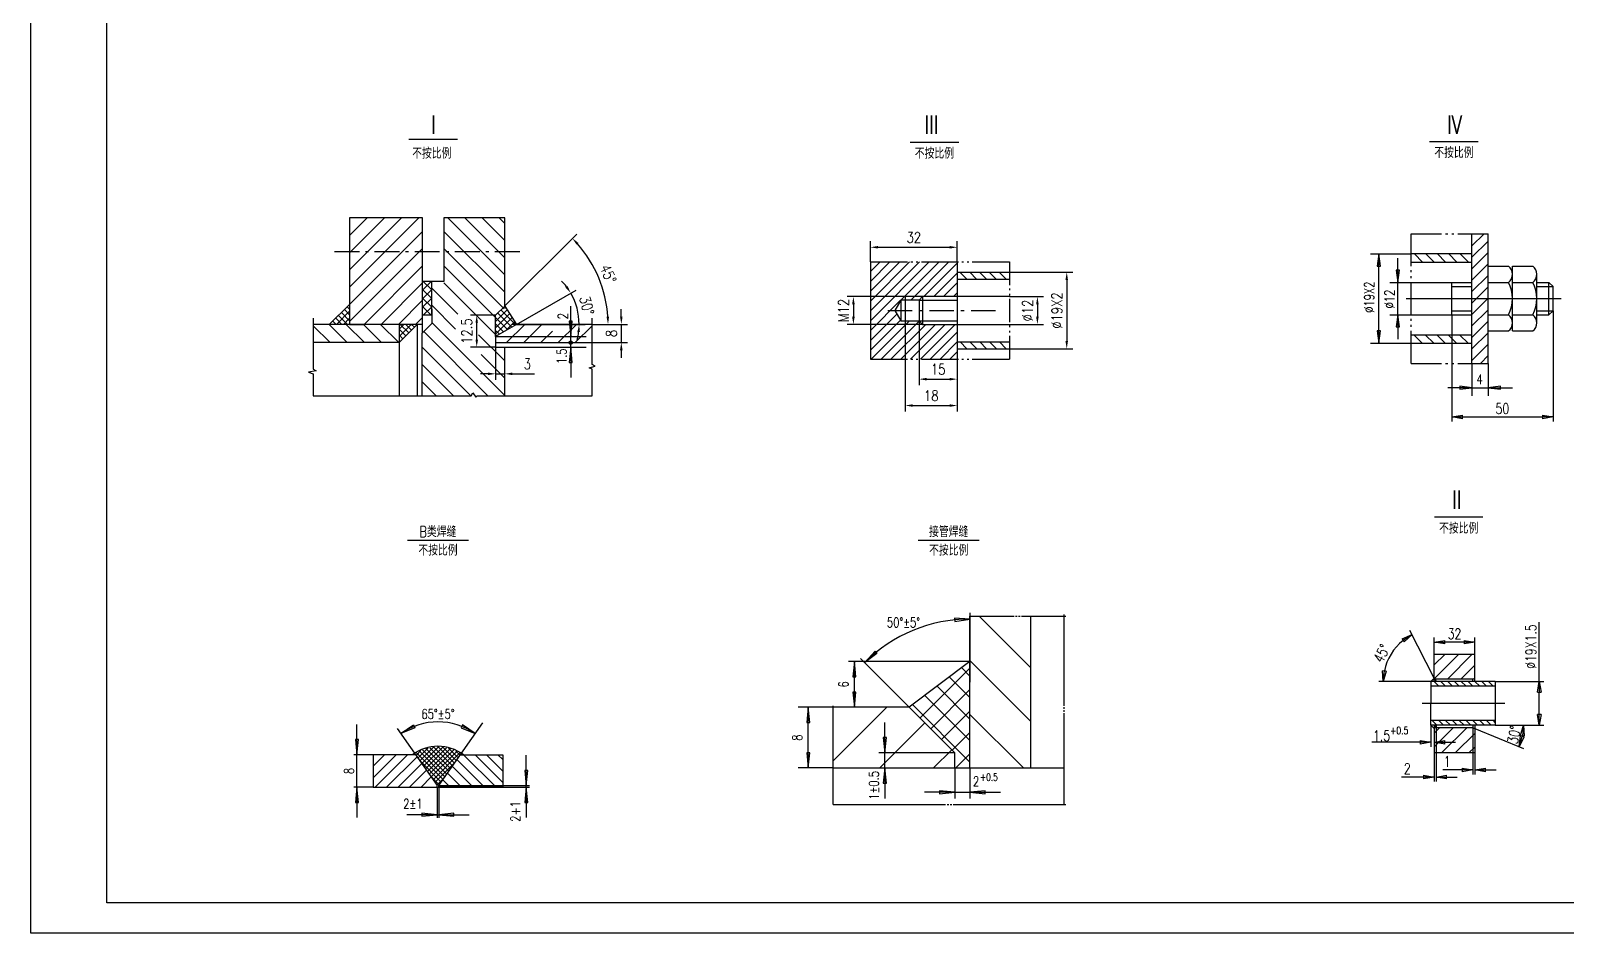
# Model space of a CAD drawing. Extents: x -7284 to 7863, y -3829 to 2899.
# Drawn here: x -7284 to -6779, y -3829 to -3532 of the extents above; entities that cross this region are included whole.
import ezdxf
from ezdxf.enums import TextEntityAlignment as Align

# ---------------------------------------------------------------- set-up
doc = ezdxf.new("R2010")
doc.units = 0
doc.header["$LTSCALE"] = 30
for name, pattern in [('ACAD_ISO12W100', [21, 12, -3, 0, -3, 0, -3]), ('CENTER', [6.25, 5, -0.5, 0.25, -0.5]), ('DASHED', [5, 4, -1])]:
    doc.linetypes.add(name, pattern=pattern)
doc.layers.get('0').update_dxf_attribs({"linetype": 'CONTINUOUS'})
doc.layers.get('DEFPOINTS').update_dxf_attribs({"linetype": 'CONTINUOUS'})
for name, color, linetype in [('1', 1, 'CONTINUOUS'), ('2', 3, 'CENTER'), ('4虚线层', 6, 'DASHED'), ('5剖面线层', 2, 'CONTINUOUS'), ('中心线', 2, 'CENTER'), ('双点划线', 151, 'ACAD_ISO12W100'), ('轮廓线', 1, 'CONTINUOUS')]:
    doc.layers.add(name, color=color, linetype=linetype)
doc.styles.add('HZ', font='txt', dxfattribs={"width": 0.75, "bigfont": 'hztxt'})
doc.styles.add('TH_GBDIM', font='romans.shx', dxfattribs={"width": 0.8, "bigfont": 'gbcbig.shx'})
doc.dimstyles.get("Standard").update_dxf_attribs({"dimscale": 0, "dimtxt": 3.5, "dimasz": 3.5, "dimexe": 1.5, "dimexo": 0, "dimgap": 1, "dimtad": 3, "dimzin": 0, "dimdsep": 46, "dimtxsty": 'HZ', "dimblk1": 'CLOSED', "dimblk2": 'CLOSED', "dimsah": 1, "dimcen": 0.09, "dimadec": 0, "dimazin": 0, "dimtfac": 1, "dimtofl": 0, "dimtmove": 0, "dimatfit": 3, "dimldrblk": 'CLOSED', "dimfxl": 0, "dimtolj": 1, "dimtzin": 0, "dimarcsym": 0})
doc.dimstyles.new('TH_GBDIM', dxfattribs={"dimtxt": 3.5, "dimasz": 2.5, "dimexe": 2, "dimexo": 0, "dimgap": 1.5, "dimtad": 1, "dimdec": 1, "dimzin": 0, "dimdsep": 46, "dimtxsty": 'TH_GBDIM', "dimcen": 2.5, "dimclrd": 130, "dimclre": 130, "dimclrt": 3, "dimadec": 0, "dimazin": 0, "dimtfac": 0.714286, "dimtdec": 1, "dimtmove": 0, "dimatfit": 3, "dimfxl": 0, "dimtzin": 0, "dimlwd": -1, "dimlwe": -1, "dimarcsym": 0})

# ---------------------------------------------------------------- blocks, each defined once
blk = doc.blocks.new('_CLOSED')
at = {"color": 0, "linetype": 'ByBlock'}
for p, q in [((-1, 0.17), (0, 0)), ((-1, 0.17), (-1, -0.17)), ((0, 0), (-1, -0.17)), ((0, 0), (-1, 0))]:
    blk.add_line(p, q, dxfattribs=at)
blk = doc.blocks.new('*D515')
at = {"layer": '1', "color": 0, "linetype": 'Continuous', "lineweight": -2}
for p, q in [((-6816.26, -3625.77), (-6816.26, -3660.89)), ((-6782.93, -3624.43), (-6782.93, -3660.89)), ((-6812.76, -3659.39), (-6786.43, -3659.39))]:
    blk.add_line(p, q, dxfattribs=at)
at = {"layer": 'DEFPOINTS', "color": 0, "linetype": 'Continuous'}
for p in [(-6816.26, -3625.77), (-6782.93, -3624.43), (-6782.93, -3659.39)]:
    blk.add_point(p, dxfattribs=at)
at = {"layer": '1', "color": 0, "linetype": 'Continuous', "lineweight": -2, "xscale": 3.5, "yscale": 3.5, "zscale": 3.5, "rotation": 180}
blk.add_blockref('_CLOSED', (-6816.26, -3659.39), dxfattribs=at)
at = {"layer": '1', "color": 0, "linetype": 'Continuous', "lineweight": -2, "xscale": 3.5, "yscale": 3.5, "zscale": 3.5}
blk.add_blockref('_CLOSED', (-6782.93, -3659.39), dxfattribs=at)
at = {"layer": '1', "color": 0, "linetype": 'Continuous', "insert": (-6799.6, -3656.64), "char_height": 3.5, "attachment_point": 5, "style": 'HZ'}
blk.add_mtext('\\A1;50{}{}', dxfattribs=at)
blk = doc.blocks.new('*D526')
at = {"layer": '4虚线层', "color": 130, "linetype": 'Continuous'}
for p, q in [((-6961.78, -3611.79), (-6940.91, -3611.79)), ((-6942.91, -3614.29), (-6942.91, -3634.43)), ((-6961.78, -3636.93), (-6940.91, -3636.93))]:
    blk.add_line(p, q, dxfattribs=at)
for points in [[(-6943.33, -3614.29), (-6942.5, -3614.29), (-6942.91, -3611.79)], [(-6943.33, -3634.43), (-6942.5, -3634.43), (-6942.91, -3636.93)]]:
    blk.add_solid(points, dxfattribs=at)
at = {"layer": 'DEFPOINTS', "color": 0, "linetype": 'Continuous'}
for p in [(-6961.78, -3611.79), (-6961.78, -3636.93), (-6942.91, -3636.93)]:
    blk.add_point(p, dxfattribs=at)
at = {"layer": '4虚线层', "color": 3, "linetype": 'Continuous', "insert": (-6946.16, -3624.36), "char_height": 3.5, "attachment_point": 5, "rotation": 90, "style": 'TH_GBDIM'}
blk.add_mtext('%%C19X2{}{}', dxfattribs=at)
blk = doc.blocks.new('*D527')
at = {"layer": '4虚线层', "color": 130, "linetype": 'Continuous'}
for p, q in [((-6961.78, -3619.79), (-6950.57, -3619.79)), ((-6952.57, -3622.29), (-6952.57, -3626.43)), ((-6961.78, -3628.93), (-6950.57, -3628.93))]:
    blk.add_line(p, q, dxfattribs=at)
for points in [[(-6952.98, -3622.29), (-6952.15, -3622.29), (-6952.57, -3619.79)], [(-6952.98, -3626.43), (-6952.15, -3626.43), (-6952.57, -3628.93)]]:
    blk.add_solid(points, dxfattribs=at)
at = {"layer": 'DEFPOINTS', "color": 0, "linetype": 'Continuous'}
for p in [(-6961.78, -3619.79), (-6961.78, -3628.93), (-6952.57, -3628.93)]:
    blk.add_point(p, dxfattribs=at)
at = {"layer": '4虚线层', "color": 3, "linetype": 'Continuous', "insert": (-6955.82, -3624.36), "char_height": 3.5, "attachment_point": 5, "rotation": 90, "style": 'TH_GBDIM'}
blk.add_mtext('%%C12{}{}', dxfattribs=at)
blk = doc.blocks.new('*D528')
at = {"layer": '4虚线层', "color": 130, "linetype": 'Continuous'}
for p, q in [((-6991.5, -3627.79), (-6991.5, -3648.95)), ((-6978.93, -3640.36), (-6978.93, -3648.95)), ((-6989, -3646.95), (-6981.43, -3646.95))]:
    blk.add_line(p, q, dxfattribs=at)
for points in [[(-6989, -3646.53), (-6989, -3647.37), (-6991.5, -3646.95)], [(-6981.43, -3646.53), (-6981.43, -3647.37), (-6978.93, -3646.95)]]:
    blk.add_solid(points, dxfattribs=at)
at = {"layer": 'DEFPOINTS', "color": 0, "linetype": 'Continuous'}
for p in [(-6991.5, -3627.79), (-6978.93, -3640.36), (-6978.93, -3646.95)]:
    blk.add_point(p, dxfattribs=at)
at = {"layer": '4虚线层', "color": 3, "linetype": 'Continuous', "insert": (-6985.21, -3643.7), "char_height": 3.5, "attachment_point": 5, "style": 'TH_GBDIM'}
blk.add_mtext('15{}{}', dxfattribs=at)
blk = doc.blocks.new('*D529')
at = {"layer": '4虚线层', "color": 130, "linetype": 'Continuous'}
for p, q in [((-6996.07, -3628.93), (-6996.07, -3657.64)), ((-6978.93, -3640.36), (-6978.93, -3657.64)), ((-6993.57, -3655.64), (-6981.43, -3655.64))]:
    blk.add_line(p, q, dxfattribs=at)
for points in [[(-6993.57, -3655.22), (-6993.57, -3656.05), (-6996.07, -3655.64)], [(-6981.43, -3655.22), (-6981.43, -3656.05), (-6978.93, -3655.64)]]:
    blk.add_solid(points, dxfattribs=at)
at = {"layer": 'DEFPOINTS', "color": 0, "linetype": 'Continuous'}
for p in [(-6996.07, -3628.93), (-6978.93, -3640.36), (-6978.93, -3655.64)]:
    blk.add_point(p, dxfattribs=at)
at = {"layer": '4虚线层', "color": 3, "linetype": 'Continuous', "insert": (-6987.5, -3652.39), "char_height": 3.5, "attachment_point": 5, "style": 'TH_GBDIM'}
blk.add_mtext('18{}{}', dxfattribs=at)
blk = doc.blocks.new('*D530')
at = {"layer": '4虚线层', "color": 130, "linetype": 'Continuous'}
for p, q in [((-7007.5, -3608.36), (-7007.5, -3601.56)), ((-6978.93, -3608.36), (-6978.93, -3601.56)), ((-7005, -3603.56), (-6981.43, -3603.56))]:
    blk.add_line(p, q, dxfattribs=at)
for points in [[(-7005, -3603.14), (-7005, -3603.97), (-7007.5, -3603.56)], [(-6981.43, -3603.14), (-6981.43, -3603.97), (-6978.93, -3603.56)]]:
    blk.add_solid(points, dxfattribs=at)
at = {"layer": 'DEFPOINTS', "color": 0, "linetype": 'Continuous'}
for p in [(-6978.93, -3603.56), (-7007.5, -3608.36), (-6978.93, -3608.36)]:
    blk.add_point(p, dxfattribs=at)
at = {"layer": '4虚线层', "color": 3, "linetype": 'Continuous', "insert": (-6993.21, -3600.31), "char_height": 3.5, "attachment_point": 5, "style": 'TH_GBDIM'}
blk.add_mtext('32{}{}', dxfattribs=at)
blk = doc.blocks.new('*D531')
at = {"layer": '4虚线层', "color": 130, "linetype": 'Continuous'}
for p, q in [((-6990.35, -3619.79), (-7015.1, -3619.79)), ((-7013.1, -3622.29), (-7013.1, -3626.43)), ((-6990.35, -3628.93), (-7015.1, -3628.93))]:
    blk.add_line(p, q, dxfattribs=at)
for points in [[(-7013.51, -3622.29), (-7012.68, -3622.29), (-7013.1, -3619.79)], [(-7013.51, -3626.43), (-7012.68, -3626.43), (-7013.1, -3628.93)]]:
    blk.add_solid(points, dxfattribs=at)
at = {"layer": 'DEFPOINTS', "color": 0, "linetype": 'Continuous'}
for p in [(-6990.35, -3619.79), (-7013.1, -3628.93), (-6990.35, -3628.93)]:
    blk.add_point(p, dxfattribs=at)
at = {"layer": '4虚线层', "color": 3, "linetype": 'Continuous', "insert": (-7016.35, -3624.36), "char_height": 3.5, "attachment_point": 5, "rotation": 90, "style": 'TH_GBDIM'}
blk.add_mtext('M12{}{}', dxfattribs=at)
blk = doc.blocks.new('*D532')
at = {"layer": '4虚线层', "color": 130, "linetype": 'Continuous'}
for p, q in [((-7130.83, -3636.42), (-7130.83, -3647.2)), ((-7127.83, -3636.42), (-7127.83, -3647.2)), ((-7133.33, -3645.2), (-7135.83, -3645.2)), ((-7130.83, -3645.2), (-7127.83, -3645.2)), ((-7125.33, -3645.2), (-7117.96, -3645.2))]:
    blk.add_line(p, q, dxfattribs=at)
for points in [[(-7133.33, -3644.78), (-7133.33, -3645.62), (-7130.83, -3645.2)], [(-7125.33, -3644.78), (-7125.33, -3645.62), (-7127.83, -3645.2)]]:
    blk.add_solid(points, dxfattribs=at)
at = {"layer": 'DEFPOINTS', "color": 0, "linetype": 'Continuous'}
for p in [(-7130.83, -3636.42), (-7127.83, -3636.42), (-7127.83, -3645.2)]:
    blk.add_point(p, dxfattribs=at)
at = {"layer": '4虚线层', "color": 3, "linetype": 'Continuous', "insert": (-7120.39, -3641.95), "char_height": 3.5, "attachment_point": 5, "style": 'TH_GBDIM'}
blk.add_mtext('3{}{}', dxfattribs=at)
blk = doc.blocks.new('*D533')
at = {"layer": '4虚线层', "color": 130, "linetype": 'Continuous'}
for p, q in [((-7130.83, -3625.92), (-7139.02, -3625.92)), ((-7137.02, -3633.92), (-7137.02, -3628.42)), ((-7130.83, -3636.42), (-7139.02, -3636.42))]:
    blk.add_line(p, q, dxfattribs=at)
for points in [[(-7137.43, -3628.42), (-7136.6, -3628.42), (-7137.02, -3625.92)], [(-7137.43, -3633.92), (-7136.6, -3633.92), (-7137.02, -3636.42)]]:
    blk.add_solid(points, dxfattribs=at)
at = {"layer": 'DEFPOINTS', "color": 0, "linetype": 'Continuous'}
for p in [(-7137.02, -3625.92), (-7130.83, -3625.92), (-7130.83, -3636.42)]:
    blk.add_point(p, dxfattribs=at)
at = {"layer": '4虚线层', "color": 3, "linetype": 'Continuous', "insert": (-7140.27, -3631.17), "char_height": 3.5, "attachment_point": 5, "rotation": 90, "style": 'TH_GBDIM'}
blk.add_mtext('12.5{}{}', dxfattribs=at)
blk = doc.blocks.new('*D534')
at = {"layer": '4虚线层', "color": 130, "linetype": 'Continuous'}
for p, q in [((-7089.45, -3626.42), (-7089.45, -3623.92)), ((-7099.03, -3628.92), (-7087.45, -3628.92)), ((-7089.45, -3628.92), (-7089.45, -3634.92)), ((-7099.03, -3634.92), (-7087.45, -3634.92)), ((-7089.45, -3637.42), (-7089.45, -3639.92))]:
    blk.add_line(p, q, dxfattribs=at)
for points in [[(-7089.87, -3626.42), (-7089.04, -3626.42), (-7089.45, -3628.92)], [(-7089.87, -3637.42), (-7089.04, -3637.42), (-7089.45, -3634.92)]]:
    blk.add_solid(points, dxfattribs=at)
at = {"layer": 'DEFPOINTS', "color": 0, "linetype": 'Continuous'}
for p in [(-7099.03, -3628.92), (-7099.03, -3634.92), (-7089.45, -3634.92)]:
    blk.add_point(p, dxfattribs=at)
at = {"layer": '4虚线层', "color": 3, "linetype": 'Continuous', "insert": (-7092.7, -3631.92), "char_height": 3.5, "attachment_point": 5, "rotation": 90, "style": 'TH_GBDIM'}
blk.add_mtext('8{}{}', dxfattribs=at)
blk = doc.blocks.new('*D535')
at = {"layer": '4虚线层', "color": 130, "linetype": 'Continuous'}
for p, q in [((-7123.89, -3628.92), (-7104.35, -3617.65)), ((-7113.89, -3628.92), (-7101.33, -3628.92))]:
    blk.add_line(p, q, dxfattribs=at)
for start, end in [(36.9556, 43.9263), (0, 29.9849), (346.0585, 353.0293)]:
    blk.add_arc((-7123.89, -3628.92), 20.56, start, end, dxfattribs=at)
for points in [[(-7107.12, -3616.33), (-7107.81, -3616.79), (-7106.08, -3618.65)], [(-7103.9, -3631.39), (-7103.07, -3631.44), (-7103.33, -3628.92)]]:
    blk.add_solid(points, dxfattribs=at)
at = {"layer": 'DEFPOINTS', "color": 0, "linetype": 'Continuous'}
for p in [(-7103.64, -3625.36), (-7123.89, -3628.92), (-7123.89, -3628.92), (-7113.89, -3628.92), (-7130.83, -3632.92)]:
    blk.add_point(p, dxfattribs=at)
at = {"layer": '4虚线层', "color": 3, "linetype": 'Continuous', "insert": (-7100.8, -3622.74), "char_height": 3.5, "attachment_point": 5, "rotation": 284.9924, "style": 'TH_GBDIM'}
blk.add_mtext('30°', dxfattribs=at)
blk = doc.blocks.new('*D536')
at = {"layer": '4虚线层', "color": 130, "linetype": 'Continuous'}
for p, q in [((-7127.83, -3622.92), (-7104.12, -3599.22)), ((-7099.03, -3628.92), (-7091.82, -3628.92))]:
    blk.add_line(p, q, dxfattribs=at)
blk.add_arc((-7133.83, -3628.92), 40.01, 3.581, 41.419, dxfattribs=at)
for points in [[(-7104.13, -3602.74), (-7103.52, -3602.17), (-7105.54, -3600.63)], [(-7093.48, -3626.41), (-7094.31, -3626.44), (-7093.82, -3628.92)]]:
    blk.add_solid(points, dxfattribs=at)
at = {"layer": 'DEFPOINTS', "color": 0, "linetype": 'Continuous'}
for p in [(-7095.18, -3618.57), (-7130.83, -3625.92), (-7127.83, -3622.92), (-7123.89, -3628.92), (-7099.03, -3628.92)]:
    blk.add_point(p, dxfattribs=at)
at = {"layer": '4虚线层', "color": 3, "linetype": 'Continuous', "insert": (-7093.77, -3612.33), "char_height": 3.5, "attachment_point": 5, "rotation": 292.5, "style": 'TH_GBDIM'}
blk.add_mtext('45°', dxfattribs=at)

msp = doc.modelspace()

# ---------------------------------------------------------------- linework, layer by layer
at = {"layer": '1', "color": 4}
for p, q in [((-7283.748, -3829.294), (-7283.748, -3235.294)), ((-6442.748, -3829.294), (-7283.748, -3829.294))]:
    msp.add_line(p, q, dxfattribs=at)
at = {"layer": '1'}
for p, q in [((-7159.35, -3568.019), (-7143.35, -3568.019)), ((-6994.461, -3568.924), (-6978.461, -3568.924)), ((-6823.548, -3568.709), (-6807.548, -3568.709)), ((-6829.596, -3609.767), (-6829.596, -3599.101)), ((-6829.596, -3599.101), (-6819.596, -3599.101)), ((-6818.262, -3599.101), (-6817.596, -3599.101)), ((-6816.262, -3599.101), (-6815.596, -3599.101)), ((-6814.262, -3599.101), (-6804.262, -3599.101)), ((-7183.826, -3604.924), (-7175.626, -3604.924)), ((-7173.626, -3604.924), (-7172.626, -3604.924)), ((-7170.626, -3604.924), (-7162.426, -3604.924)), ((-7160.426, -3604.924), (-7159.426, -3604.924)), ((-7157.426, -3604.924), (-7149.226, -3604.924)), ((-7147.226, -3604.924), (-7146.226, -3604.924)), ((-7144.226, -3604.924), (-7136.026, -3604.924)), ((-7134.026, -3604.924), (-7133.026, -3604.924)), ((-7131.026, -3604.924), (-7122.826, -3604.924)), ((-6809.596, -3605.841), (-6809.669, -3605.767)), ((-7007.498, -3608.363), (-6995.307, -3608.363)), ((-6994.165, -3608.363), (-6993.593, -3608.363)), ((-6992.45, -3608.363), (-6991.879, -3608.363)), ((-6990.736, -3608.363), (-6978.545, -3608.363)), ((-6977.403, -3608.363), (-6976.831, -3608.363)), ((-6975.688, -3608.363), (-6975.117, -3608.363)), ((-6973.974, -3608.363), (-6961.784, -3608.363)), ((-6961.919, -3611.791), (-6961.784, -3611.926)), ((-6961.784, -3608.363), (-6961.784, -3615.982)), ((-6829.596, -3611.767), (-6829.596, -3611.101)), ((-7151.989, -3614.814), (-7154.826, -3617.651)), ((-7151.826, -3617.608), (-7154.619, -3614.814)), ((-6829.596, -3613.767), (-6829.596, -3613.101)), ((-6829.596, -3625.767), (-6829.596, -3615.101)), ((-6816.262, -3616.434), (-6809.596, -3616.434)), ((-6788.262, -3616.434), (-6782.929, -3616.434)), ((-7154.826, -3617.436), (-7151.826, -3620.437)), ((-7154.826, -3620.48), (-7151.826, -3617.479)), ((-7151.826, -3623.266), (-7154.826, -3620.265)), ((-7151.826, -3620.308), (-7154.826, -3623.309)), ((-6991.498, -3620.934), (-6978.926, -3620.934)), ((-6961.784, -3617.125), (-6961.784, -3617.696)), ((-6961.784, -3618.839), (-6961.784, -3619.41)), ((-6961.784, -3620.553), (-6961.784, -3628.172)), ((-6831.254, -3620.434), (-6780.262, -3620.434)), ((-6797.151, -3620.434), (-6795.818, -3620.434)), ((-7183.414, -3626.925), (-7181.415, -3628.924)), ((-7178.826, -3624.548), (-7183.203, -3628.924)), ((-7182.465, -3625.977), (-7179.518, -3628.924)), ((-7181.517, -3625.029), (-7178.826, -3627.719)), ((-7180.892, -3628.924), (-7178.826, -3626.858)), ((-7180.569, -3624.081), (-7178.826, -3625.823)), ((-7178.826, -3623.927), (-7179.62, -3623.133)), ((-7154.826, -3623.094), (-7152.107, -3625.814)), ((-7154.502, -3625.814), (-7151.826, -3623.137)), ((-7127.031, -3624.135), (-7130.826, -3627.931)), ((-7130.826, -3630.052), (-7126.192, -3625.417)), ((-7130.826, -3626.65), (-7126.848, -3630.629)), ((-7125.352, -3626.698), (-7130.826, -3632.174)), ((-7125.503, -3629.852), (-7130.128, -3625.226)), ((-7129.067, -3624.165), (-7124.158, -3629.076)), ((-7127.137, -3623.974), (-7128.007, -3623.105)), ((-7001.784, -3624.363), (-6993.784, -3624.363)), ((-6991.498, -3624.363), (-6990.355, -3624.363)), ((-6988.069, -3624.363), (-6980.069, -3624.363)), ((-6977.784, -3624.363), (-6976.641, -3624.363)), ((-6974.355, -3624.363), (-6966.355, -3624.363)), ((-6829.596, -3627.767), (-6829.596, -3627.101)), ((-6816.262, -3624.434), (-6809.596, -3624.434)), ((-6788.262, -3624.434), (-6782.929, -3624.434)), ((-7184.362, -3627.873), (-7183.311, -3628.924)), ((-7162.583, -3632.867), (-7158.639, -3628.924)), ((-7160.95, -3628.924), (-7162.583, -3630.556)), ((-7160.349, -3632.69), (-7162.583, -3630.457)), ((-7159.401, -3631.742), (-7162.22, -3628.924)), ((-7158.453, -3630.793), (-7160.323, -3628.924)), ((-7157.505, -3629.845), (-7158.426, -3628.924)), ((-7128.193, -3631.405), (-7130.826, -3628.771)), ((-7130.826, -3630.893), (-7129.538, -3632.181)), ((-7127.585, -3631.054), (-7124.512, -3627.98)), ((-7101.026, -3628.924), (-7125.34, -3628.924)), ((-6991.498, -3627.791), (-6978.926, -3627.791)), ((-6961.784, -3629.315), (-6961.784, -3629.886)), ((-6961.784, -3631.029), (-6961.784, -3631.601)), ((-6829.596, -3629.767), (-6829.596, -3629.101)), ((-6829.596, -3641.767), (-6829.596, -3631.101)), ((-7161.297, -3633.638), (-7162.583, -3632.353)), ((-7162.583, -3634.249), (-7162.246, -3634.586)), ((-7130.826, -3632.924), (-7101.026, -3632.924)), ((-7130.826, -3632.924), (-7101.026, -3632.924)), ((-7127.826, -3636.424), (-7101.026, -3636.424)), ((-7106.084, -3636.424), (-7106.084, -3632.924)), ((-6961.854, -3634.648), (-6961.784, -3634.719)), ((-6961.784, -3632.744), (-6961.784, -3640.363)), ((-6809.596, -3632.621), (-6809.782, -3632.434)), ((-7007.498, -3640.363), (-6995.307, -3640.363)), ((-6994.165, -3640.363), (-6993.593, -3640.363)), ((-6992.45, -3640.363), (-6991.879, -3640.363)), ((-6990.736, -3640.363), (-6978.545, -3640.363)), ((-6977.403, -3640.363), (-6976.831, -3640.363)), ((-6975.688, -3640.363), (-6975.117, -3640.363)), ((-6973.974, -3640.363), (-6961.784, -3640.363)), ((-6829.596, -3641.767), (-6819.596, -3641.767)), ((-6818.262, -3641.767), (-6817.596, -3641.767)), ((-6816.262, -3641.767), (-6815.596, -3641.767)), ((-6814.262, -3641.767), (-6804.262, -3641.767)), ((-6821.979, -3692.287), (-6805.979, -3692.287)), ((-6974.757, -3724.899), (-6960.257, -3724.899)), ((-6974.742, -3723.899), (-6974.749, -3746.615)), ((-6959.757, -3724.899), (-6959.257, -3724.899)), ((-6958.757, -3724.899), (-6958.257, -3724.899)), ((-6957.757, -3724.899), (-6943.257, -3724.899)), ((-6943.756, -3754.399), (-6943.754, -3724.399)), ((-7019.756, -3769.399), (-7019.755, -3754.399)), ((-6943.757, -3786.899), (-6943.756, -3756.899)), ((-6943.756, -3755.399), (-6943.756, -3754.899)), ((-6943.756, -3756.399), (-6943.756, -3755.899)), ((-7142.495, -3770.668), (-7143.846, -3769.317)), ((-7019.757, -3786.899), (-7019.756, -3771.899)), ((-6979.757, -3769.899), (-7004.757, -3769.899)), ((-7171.101, -3781.207), (-7177.501, -3781.207)), ((-7019.757, -3786.899), (-6982.757, -3786.899)), ((-6982.257, -3786.899), (-6981.757, -3786.899)), ((-6981.257, -3786.899), (-6980.757, -3786.899)), ((-6980.257, -3786.899), (-6943.257, -3786.899))]:
    msp.add_line(p, q, dxfattribs=at)
at = {"layer": '1', "color": 2, "linetype": 'Continuous'}
for p, q in [((-6842.948, -3605.767), (-6829.596, -3605.767)), ((-6840.281, -3635.101), (-6840.281, -3605.767)), ((-6836.662, -3615.101), (-6826.462, -3615.101)), ((-6833.995, -3625.767), (-6833.995, -3615.101)), ((-6836.662, -3625.767), (-6826.462, -3625.767)), ((-6842.948, -3635.101), (-6829.596, -3635.101)), ((-6809.596, -3641.767), (-6809.596, -3652.434)), ((-6804.262, -3641.767), (-6804.262, -3652.434)), ((-6809.596, -3649.767), (-6804.262, -3649.767)), ((-6787.447, -3746.461), (-6787.447, -3726.961)), ((-6822.001, -3745.344), (-6829.998, -3729.668)), ((-6822.001, -3737.422), (-6822.001, -3732.005)), ((-6808.678, -3737.422), (-6808.678, -3732.005)), ((-6812.178, -3733.505), (-6818.501, -3733.505)), ((-6823.117, -3746.461), (-6840.283, -3746.461)), ((-6801.93, -3746.461), (-6785.947, -3746.461)), ((-6787.447, -3757.315), (-6787.447, -3749.961)), ((-7019.757, -3754.899), (-7031.275, -3754.899)), ((-6823.116, -3760.815), (-6823.116, -3767.927)), ((-6822.001, -3761.931), (-6822.001, -3767.927)), ((-6821.431, -3760.815), (-6821.431, -3779.398)), ((-6809.319, -3761.638), (-6809.319, -3777.045)), ((-6808.678, -3761.9), (-6792.667, -3768.44)), ((-6801.93, -3760.815), (-6791.17, -3760.815)), ((-6801.93, -3760.815), (-6785.947, -3760.815)), ((-6826.616, -3766.427), (-6842.572, -3766.427)), ((-6818.501, -3766.427), (-6815.001, -3766.427)), ((-7019.756, -3771.899), (-7019.756, -3769.399)), ((-6822.001, -3769.854), (-6822.001, -3779.398)), ((-6808.678, -3769.854), (-6808.678, -3777.045)), ((-7019.757, -3774.899), (-7031.275, -3774.899)), ((-6825.501, -3777.898), (-6832.751, -3777.898)), ((-6812.819, -3775.545), (-6819.194, -3775.545)), ((-6817.931, -3777.898), (-6814.431, -3777.898)), ((-6805.178, -3775.545), (-6801.678, -3775.545))]:
    msp.add_line(p, q, dxfattribs=at)
for points in [[(-6840.281, -3605.767), (-6840.814, -3609.767), (-6839.748, -3609.767), (-6840.281, -3605.767)], [(-6833.995, -3615.101), (-6833.462, -3611.101), (-6834.529, -3611.101), (-6833.995, -3615.101), (-6833.995, -3607.101)], [(-7106.084, -3632.924), (-7105.584, -3627.924), (-7106.584, -3627.924), (-7106.084, -3632.924), (-7106.084, -3622.924)], [(-6833.995, -3625.767), (-6834.529, -3629.767), (-6833.462, -3629.767), (-6833.995, -3625.767), (-6833.996, -3633.767)], [(-6840.281, -3635.101), (-6839.748, -3631.101), (-6840.814, -3631.101), (-6840.281, -3635.101)], [(-7106.084, -3636.424), (-7106.584, -3641.424), (-7105.584, -3641.424), (-7106.084, -3636.424), (-7106.084, -3646.424)], [(-6809.596, -3649.767), (-6813.596, -3649.234), (-6813.596, -3650.301), (-6809.596, -3649.767), (-6817.596, -3649.767)], [(-6804.262, -3649.767), (-6800.262, -3650.301), (-6800.262, -3649.234), (-6804.262, -3649.767), (-6796.262, -3649.767)]]:
    msp.add_lwpolyline(points, dxfattribs=at)
at = {"layer": '1'}
msp.add_lwpolyline([(-7190.826, -3626.924), (-7190.826, -3643.674), (-7189.826, -3644.174), (-7192.326, -3644.674), (-7190.826, -3645.174), (-7190.826, -3652.424), (-7138.826, -3652.424), (-7138.326, -3651.424), (-7137.326, -3652.924), (-7136.826, -3652.424), (-7099.026, -3652.424), (-7099.026, -3643.674), (-7100.026, -3643.174), (-7098.026, -3642.674), (-7099.026, -3642.174), (-7099.026, -3626.924)], dxfattribs=at)
at = {"layer": '1', "color": 2, "linetype": 'Continuous'}
for centre, radius, start, end in [((-6821.431, -3746.461), 17.352, 128.60633, 168.42344), ((-6811.335, -3760.815), 18.665, 348.54208, 349.24014)]:
    msp.add_arc(centre, radius, start, end, dxfattribs=at)
at = {"layer": '2'}
for p, q in [((-7007.498, -3608.363), (-7007.498, -3640.363)), ((-6829.596, -3615.101), (-6809.596, -3615.101)), ((-7178.826, -3628.924), (-7173.826, -3628.924)), ((-7156.583, -3628.924), (-7162.583, -3628.924)), ((-7127.826, -3652.424), (-7127.826, -3636.424)), ((-7106.612, -3634.975), (-7106.56, -3634.924)), ((-7106.595, -3634.782), (-7106.226, -3634.413)), ((-7106.577, -3635.118), (-7106.383, -3634.924)), ((-7106.56, -3634.924), (-7106.084, -3634.448)), ((-7106.515, -3635.232), (-7106.206, -3634.924)), ((-7106.431, -3635.325), (-7106.084, -3634.978)), ((-7106.383, -3634.924), (-7106.084, -3634.625)), ((-7106.325, -3635.396), (-7106.084, -3635.155)), ((-7106.206, -3634.924), (-7106.084, -3634.801)), ((-7106.194, -3635.442), (-7106.084, -3635.332)), ((-7106.084, -3634.448), (-7106.033, -3634.396)), ((-7106.084, -3634.625), (-7105.89, -3634.431)), ((-7106.084, -3634.801), (-7105.776, -3634.493)), ((-7106.084, -3635.332), (-7105.676, -3634.924)), ((-7106.084, -3635.155), (-7105.853, -3634.924)), ((-7106.084, -3634.978), (-7106.03, -3634.924)), ((-7106.03, -3634.924), (-7105.683, -3634.577)), ((-7106.026, -3635.45), (-7105.557, -3634.982)), ((-7105.853, -3634.924), (-7105.612, -3634.683)), ((-7105.676, -3634.924), (-7105.566, -3634.813)), ((-7159.767, -3699.924), (-7139.767, -3699.924)), ((-6991.757, -3699.924), (-6971.757, -3699.924)), ((-7019.757, -3774.899), (-6979.757, -3774.899)), ((-7128.434, -3781.207), (-7149.501, -3781.207))]:
    msp.add_line(p, q, dxfattribs=at)
msp.add_circle((-7106.084, -3634.924), 0.53, dxfattribs=at)
at = {"layer": '4虚线层', "color": 2, "linetype": 'Continuous'}
for p, q in [((-6974.757, -3739.899), (-7014.757, -3739.899)), ((-7012.757, -3754.899), (-7012.757, -3739.899)), ((-7010.803, -3738.82), (-6994.748, -3754.89)), ((-7027.955, -3774.899), (-7027.955, -3754.899)), ((-7171.101, -3770.541), (-7177.501, -3770.541)), ((-7176.434, -3781.207), (-7176.434, -3770.541)), ((-7002.757, -3774.899), (-7002.757, -3769.899)), ((-6979.757, -3774.899), (-6979.757, -3784.899)), ((-6974.757, -3774.899), (-6974.757, -3784.899)), ((-7150.034, -3781.207), (-7150.034, -3791.341)), ((-7149.501, -3780.674), (-7119.634, -3780.674)), ((-7149.501, -3781.207), (-7149.501, -3791.341)), ((-7149.501, -3781.207), (-7119.634, -3781.207)), ((-7120.701, -3781.207), (-7120.701, -3780.674)), ((-6979.757, -3782.899), (-6974.757, -3782.899)), ((-7150.034, -3790.274), (-7149.501, -3790.274))]:
    msp.add_line(p, q, dxfattribs=at)
for points in [[(-6974.742, -3725.899), (-6979.787, -3725.655), (-6979.685, -3726.65)], [(-7009.39, -3740.235), (-7005.993, -3736.498), (-7005.362, -3737.274)], [(-7161.996, -3763.574), (-7157.775, -3760.743), (-7157.408, -3761.673)], [(-7137.528, -3763.582), (-7141.747, -3760.748), (-7142.115, -3761.678)]]:
    msp.add_lwpolyline(points, close=True, dxfattribs=at)
for points in [[(-7012.757, -3739.899), (-7013.257, -3744.899), (-7012.257, -3744.899), (-7012.757, -3739.899)], [(-7012.757, -3754.899), (-7012.257, -3749.899), (-7013.257, -3749.899), (-7012.757, -3754.899), (-7012.757, -3744.899)], [(-7027.955, -3754.899), (-7028.455, -3759.899), (-7027.455, -3759.899), (-7027.955, -3754.899)], [(-7176.434, -3770.541), (-7175.934, -3765.541), (-7176.934, -3765.541), (-7176.434, -3770.541), (-7176.434, -3760.541)], [(-7002.757, -3769.899), (-7002.257, -3764.899), (-7003.257, -3764.899), (-7002.757, -3769.899), (-7002.757, -3759.899)], [(-7120.701, -3780.674), (-7120.2, -3775.674), (-7121.2, -3775.674), (-7120.701, -3780.674), (-7120.7, -3770.674)], [(-7027.955, -3774.899), (-7027.455, -3769.899), (-7028.455, -3769.899), (-7027.955, -3774.899)], [(-7002.757, -3774.899), (-7003.257, -3779.899), (-7002.257, -3779.899), (-7002.757, -3774.899), (-7002.757, -3784.899)], [(-7176.434, -3781.207), (-7176.934, -3786.207), (-7175.934, -3786.207), (-7176.434, -3781.207), (-7176.434, -3791.207)], [(-7120.701, -3781.207), (-7121.201, -3786.207), (-7120.201, -3786.207), (-7120.701, -3781.207), (-7120.701, -3791.207)], [(-6979.757, -3782.899), (-6984.757, -3782.399), (-6984.757, -3783.399), (-6979.757, -3782.899), (-6989.757, -3782.899)], [(-6974.757, -3782.899), (-6969.757, -3783.399), (-6969.757, -3782.399), (-6974.757, -3782.899), (-6964.757, -3782.899)], [(-7150.034, -3790.274), (-7155.034, -3789.774), (-7155.034, -3790.774), (-7150.034, -3790.274), (-7160.034, -3790.274)], [(-7149.501, -3790.274), (-7144.501, -3790.774), (-7144.501, -3789.774), (-7149.501, -3790.274), (-7139.501, -3790.274)]]:
    msp.add_lwpolyline(points, dxfattribs=at)
for centre, radius, start, end in [((-6974.757, -3774.899), 49, 90, 135), ((-7149.767, -3781.055), 21.333, 55, 125)]:
    msp.add_arc(centre, radius, start, end, dxfattribs=at)
at = {"layer": '5剖面线层'}
for p, q in [((-7178.826, -3616.681), (-7156.075, -3593.924)), ((-7178.826, -3605.365), (-7167.388, -3593.924)), ((-7173.044, -3593.924), (-7178.826, -3599.708)), ((-7161.731, -3593.924), (-7178.826, -3611.023)), ((-7127.826, -3612.677), (-7146.574, -3593.924)), ((-7140.918, -3593.924), (-7127.826, -3607.02)), ((-7127.826, -3601.362), (-7135.262, -3593.924)), ((-7129.606, -3593.924), (-7127.826, -3595.704)), ((-7154.826, -3598.331), (-7178.826, -3622.338)), ((-7147.826, -3598.329), (-7127.826, -3618.335)), ((-6805.64, -3599.101), (-6809.596, -3603.058)), ((-6809.596, -3606.829), (-6804.262, -3601.494)), ((-7178.826, -3627.996), (-7154.826, -3603.989)), ((-7128.02, -3623.798), (-7147.826, -3603.987)), ((-6828.523, -3605.767), (-6825.857, -3608.434)), ((-6822.086, -3608.434), (-6824.752, -3605.767)), ((-6820.981, -3605.767), (-6818.315, -3608.434)), ((-6814.545, -3608.434), (-6817.211, -3605.767)), ((-6813.44, -3605.767), (-6810.774, -3608.434)), ((-6804.262, -3605.266), (-6809.596, -3610.601)), ((-7154.826, -3609.647), (-7174.097, -3628.924)), ((-7147.826, -3609.645), (-7129.049, -3628.427)), ((-6988.151, -3608.363), (-7007.498, -3627.715)), ((-7007.498, -3624.482), (-6991.383, -3608.363)), ((-6994.615, -3608.363), (-7007.498, -3621.249)), ((-7007.498, -3618.016), (-6997.847, -3608.363)), ((-7001.079, -3608.363), (-7007.498, -3614.783)), ((-7007.498, -3611.55), (-7004.311, -3608.363)), ((-6997.487, -3620.934), (-6984.919, -3608.363)), ((-6981.687, -3608.363), (-6994.255, -3620.934)), ((-6989.88, -3619.791), (-6978.926, -3608.834)), ((-6975.794, -3614.077), (-6978.079, -3611.791)), ((-6974.847, -3611.791), (-6972.562, -3614.077)), ((-6969.33, -3614.077), (-6971.615, -3611.791)), ((-6968.383, -3611.791), (-6966.098, -3614.077)), ((-6962.866, -3614.077), (-6965.151, -3611.791)), ((-6809.596, -3614.373), (-6804.262, -3609.038)), ((-7168.441, -3628.924), (-7154.826, -3615.304)), ((-7151.826, -3616.959), (-7143.249, -3625.538)), ((-7130.077, -3633.056), (-7147.826, -3615.302)), ((-6978.926, -3612.067), (-6986.648, -3619.791)), ((-6983.416, -3619.791), (-6978.926, -3615.3)), ((-6804.262, -3612.81), (-6809.596, -3618.145)), ((-6809.596, -3621.916), (-6804.262, -3616.582)), ((-7154.826, -3620.962), (-7162.785, -3628.924)), ((-7007.498, -3630.948), (-6997.561, -3621.008)), ((-6978.926, -3618.533), (-6980.184, -3619.791)), ((-6804.262, -3620.353), (-6809.596, -3625.688)), ((-7157.129, -3628.924), (-7154.826, -3626.62)), ((-7143.983, -3630.462), (-7151.826, -3622.616)), ((-6998.833, -3625.514), (-7007.498, -3634.181)), ((-6809.596, -3629.46), (-6804.262, -3624.125)), ((-7185.264, -3634.924), (-7190.826, -3629.36)), ((-7179.608, -3634.924), (-7185.606, -3628.924)), ((-7173.952, -3634.924), (-7179.95, -3628.924)), ((-7168.296, -3634.924), (-7174.294, -3628.924)), ((-7168.638, -3628.924), (-7162.64, -3634.924)), ((-7133.339, -3652.424), (-7154.466, -3631.291)), ((-7151.826, -3628.274), (-7127.826, -3652.281)), ((-7121.213, -3628.924), (-7127.212, -3634.924)), ((-7121.556, -3634.924), (-7115.557, -3628.924)), ((-7112.105, -3631.128), (-7115.899, -3634.924)), ((-7110.243, -3634.924), (-7104.245, -3628.924)), ((-7099.026, -3629.36), (-7104.587, -3634.924)), ((-7007.498, -3637.414), (-6997.65, -3627.563)), ((-6994.646, -3627.791), (-7007.214, -3640.363)), ((-7003.982, -3640.363), (-6991.456, -3627.833)), ((-6989.325, -3628.934), (-7000.75, -3640.363)), ((-6997.518, -3640.363), (-6986.093, -3628.934)), ((-6982.861, -3628.934), (-6994.286, -3640.363)), ((-6991.054, -3640.363), (-6979.629, -3628.934)), ((-6978.926, -3631.465), (-6987.822, -3640.363)), ((-6804.262, -3627.897), (-6809.596, -3633.232)), ((-6809.596, -3637.004), (-6804.262, -3631.669)), ((-7155.055, -3636.359), (-7138.995, -3652.424)), ((-7136.434, -3632.355), (-7127.826, -3640.966)), ((-6984.59, -3640.363), (-6978.926, -3634.698)), ((-6975.729, -3636.934), (-6978.014, -3634.648)), ((-6974.782, -3634.648), (-6972.497, -3636.934)), ((-6969.265, -3636.934), (-6971.55, -3634.648)), ((-6968.318, -3634.648), (-6966.033, -3636.934)), ((-6962.801, -3636.934), (-6965.086, -3634.648)), ((-6828.636, -3632.434), (-6825.97, -3635.101)), ((-6822.199, -3635.101), (-6824.865, -3632.434)), ((-6821.094, -3632.434), (-6818.428, -3635.101)), ((-6814.658, -3635.101), (-6817.324, -3632.434)), ((-6813.553, -3632.434), (-6810.887, -3635.101)), ((-6804.262, -3635.441), (-6809.596, -3640.775)), ((-7144.651, -3652.424), (-7155.055, -3642.017)), ((-7127.826, -3646.624), (-7135.595, -3638.852)), ((-6978.926, -3637.931), (-6981.358, -3640.363)), ((-6806.817, -3641.767), (-6804.262, -3639.212)), ((-7155.055, -3647.675), (-7150.307, -3652.424)), ((-6971.75, -3724.899), (-6954.757, -3741.896)), ((-6822.001, -3740.956), (-6818.466, -3737.422)), ((-6821.966, -3745.412), (-6813.976, -3737.422)), ((-6817.702, -3745.638), (-6809.486, -3737.422)), ((-6974.757, -3742.006), (-6991.201, -3758.455)), ((-6977.479, -3741.94), (-6974.757, -3744.663)), ((-6954.757, -3759.577), (-6974.757, -3739.571)), ((-6813.212, -3745.638), (-6808.678, -3741.104)), ((-6985.56, -3748.001), (-6974.757, -3758.807)), ((-6974.757, -3751.735), (-6981.519, -3744.97)), ((-6822.784, -3748.007), (-6823.117, -3747.674)), ((-6820.539, -3748.007), (-6822.085, -3746.461)), ((-6818.294, -3748.007), (-6819.84, -3746.461)), ((-6816.049, -3748.007), (-6817.595, -3746.461)), ((-6813.804, -3748.007), (-6815.35, -3746.461)), ((-6811.559, -3748.007), (-6813.105, -3746.461)), ((-6809.314, -3748.007), (-6810.86, -3746.461)), ((-6807.068, -3748.007), (-6808.615, -3746.461)), ((-6804.823, -3748.007), (-6806.37, -3746.461)), ((-6802.578, -3748.007), (-6804.124, -3746.461)), ((-6974.757, -3765.879), (-6989.6, -3751.031)), ((-6987.665, -3761.991), (-6974.757, -3749.079)), ((-7002.068, -3754.899), (-7019.757, -3772.593)), ((-6993.641, -3754.062), (-6974.757, -3772.951)), ((-6974.757, -3756.151), (-6984.13, -3765.526)), ((-6974.757, -3757.251), (-6957.114, -3774.899)), ((-7004.387, -3774.899), (-6989.574, -3760.081)), ((-6980.594, -3769.062), (-6974.757, -3763.223)), ((-6821.202, -3760.815), (-6822.748, -3759.269)), ((-6822.001, -3763.407), (-6820.232, -3761.638)), ((-6822.001, -3767.897), (-6815.742, -3761.638)), ((-6818.957, -3760.815), (-6820.503, -3759.269)), ((-6819.468, -3769.854), (-6811.252, -3761.638)), ((-6816.712, -3760.815), (-6818.258, -3759.269)), ((-6814.466, -3760.815), (-6816.013, -3759.269)), ((-6812.221, -3760.815), (-6813.768, -3759.269)), ((-6809.976, -3760.815), (-6811.523, -3759.269)), ((-6807.731, -3760.815), (-6809.277, -3759.269)), ((-6805.486, -3760.815), (-6807.032, -3759.269)), ((-6803.241, -3760.815), (-6804.787, -3759.269)), ((-6801.93, -3759.881), (-6802.542, -3759.269)), ((-7156.351, -3771.653), (-7153.009, -3768.31)), ((-7151.173, -3767.982), (-7155.729, -3772.54)), ((-7155.108, -3773.427), (-7149.467, -3767.785)), ((-7148.188, -3768.013), (-7154.487, -3774.314)), ((-7153.866, -3775.202), (-7146.908, -3768.242)), ((-7146.222, -3775.992), (-7153.767, -3768.446)), ((-7145.628, -3768.47), (-7153.244, -3776.089)), ((-7152.487, -3768.217), (-7145.601, -3775.105)), ((-7144.98, -3774.218), (-7151.207, -3767.988)), ((-7149.927, -3767.76), (-7144.358, -3773.33)), ((-7143.737, -3772.443), (-7148.161, -3768.018)), ((-7146.325, -3768.346), (-7143.116, -3771.556)), ((-6814.977, -3769.854), (-6808.678, -3763.554)), ((-6810.487, -3769.854), (-6808.678, -3768.045)), ((-7171.101, -3778.109), (-7163.535, -3770.541)), ((-7167.305, -3770.541), (-7171.101, -3774.337)), ((-7159.764, -3770.541), (-7170.427, -3781.207)), ((-7166.657, -3781.207), (-7156.661, -3771.209)), ((-7155.108, -3773.427), (-7162.886, -3781.207)), ((-7155.367, -3769.16), (-7156.972, -3770.765)), ((-7156.852, -3769.885), (-7148.086, -3778.654)), ((-7147.465, -3777.767), (-7155.839, -3769.39)), ((-7148.707, -3779.541), (-7155.783, -3772.463)), ((-7154.825, -3768.895), (-7146.844, -3776.879)), ((-7152.623, -3776.976), (-7144.599, -3768.949)), ((-7143.585, -3769.444), (-7152.002, -3777.863)), ((-7151.381, -3778.751), (-7142.571, -3769.939)), ((-7144.136, -3773.013), (-7150.759, -3779.638)), ((-7134.448, -3781.207), (-7143.52, -3772.132)), ((-7141.34, -3770.541), (-7130.677, -3781.207)), ((-7128.434, -3779.679), (-7137.57, -3770.541)), ((-7133.799, -3770.541), (-7128.434, -3775.907)), ((-7128.434, -3772.136), (-7130.028, -3770.541)), ((-6980.736, -3768.92), (-6986.712, -3774.899)), ((-6974.757, -3770.295), (-6979.359, -3774.899)), ((-7159.115, -3781.207), (-7153.555, -3775.645)), ((-7152.002, -3777.863), (-7155.345, -3781.207)), ((-7152.257, -3777.499), (-7149.329, -3780.428)), ((-7150.138, -3780.525), (-7147.663, -3778.049)), ((-7141.989, -3781.207), (-7146.626, -3776.569)), ((-7145.073, -3774.351), (-7138.218, -3781.207)), ((-7148.179, -3778.787), (-7145.76, -3781.207))]:
    msp.add_line(p, q, dxfattribs=at)
at = {"layer": '中心线', "ltscale": 0.5}
msp.add_line((-6798.838, -3753.638), (-6825.987, -3753.638), dxfattribs=at)
at = {"layer": '双点划线'}
for p, q in [((-6822.001, -3737.422), (-6808.678, -3737.422)), ((-6801.93, -3746.461), (-6801.93, -3748.007)), ((-6801.93, -3748.007), (-6801.93, -3760.815)), ((-6822.001, -3769.854), (-6808.678, -3769.854))]:
    msp.add_line(p, q, dxfattribs=at)
at = {"layer": '轮廓线'}
for p, q in [((-7258.748, -3819.294), (-7258.748, -3245.294)), ((-7154.826, -3593.924), (-7178.826, -3593.924)), ((-7178.826, -3593.924), (-7178.826, -3628.924)), ((-7154.826, -3631.65), (-7154.826, -3593.924)), ((-7127.826, -3593.924), (-7147.826, -3593.924)), ((-7147.826, -3593.924), (-7147.826, -3614.814)), ((-7127.826, -3622.924), (-7127.826, -3593.924)), ((-6809.596, -3641.767), (-6809.596, -3599.101)), ((-6804.262, -3641.767), (-6804.262, -3599.101)), ((-6809.596, -3605.767), (-6829.596, -3605.767)), ((-6978.926, -3608.363), (-6978.926, -3640.363)), ((-6978.926, -3611.791), (-6961.784, -3611.791)), ((-6829.596, -3608.434), (-6809.596, -3608.434)), ((-6804.262, -3609.767), (-6797.596, -3609.767)), ((-6796.262, -3631.101), (-6796.262, -3609.767)), ((-6796.262, -3609.767), (-6789.596, -3609.767)), ((-7147.826, -3614.814), (-7154.826, -3614.814)), ((-7151.826, -3625.814), (-7151.826, -3614.814)), ((-6978.926, -3614.077), (-6961.784, -3614.077)), ((-6829.596, -3615.101), (-6809.596, -3615.101)), ((-6816.262, -3625.767), (-6816.262, -3615.101)), ((-6804.262, -3615.101), (-6797.596, -3615.101)), ((-6796.262, -3615.101), (-6789.596, -3615.101)), ((-6788.262, -3628.434), (-6788.262, -3612.434)), ((-6788.262, -3615.101), (-6784.262, -3615.101)), ((-6784.262, -3625.767), (-6784.262, -3615.101)), ((-6784.262, -3615.101), (-6782.929, -3616.434)), ((-6782.929, -3624.434), (-6782.929, -3616.434)), ((-6997.518, -3620.934), (-6999.498, -3624.363)), ((-6997.518, -3620.934), (-6997.518, -3627.791)), ((-6991.498, -3620.934), (-6997.518, -3620.934)), ((-6996.069, -3619.791), (-6996.069, -3628.934)), ((-6990.355, -3619.791), (-6991.498, -3620.934)), ((-6991.498, -3620.934), (-6991.498, -3627.791)), ((-6961.784, -3619.791), (-6990.355, -3619.791)), ((-6990.355, -3619.791), (-6990.355, -3628.934)), ((-7178.826, -3622.338), (-7185.51, -3629.02)), ((-7154.826, -3625.814), (-7151.826, -3625.814)), ((-7151.826, -3623.956), (-7151.826, -3628.65)), ((-6999.498, -3624.363), (-6997.518, -3627.791)), ((-6829.596, -3625.767), (-6809.596, -3625.767)), ((-6804.262, -3625.767), (-6797.596, -3625.767)), ((-6796.262, -3625.767), (-6789.596, -3625.767)), ((-6788.262, -3625.767), (-6784.262, -3625.767)), ((-6784.262, -3625.767), (-6782.929, -3624.434)), ((-7154.826, -3628.924), (-7190.826, -3628.924)), ((-7156.583, -3628.924), (-7156.583, -3652.424)), ((-7151.826, -3628.65), (-7155.055, -3631.879)), ((-7155.055, -3631.879), (-7155.055, -3652.424)), ((-7123.893, -3628.924), (-7113.893, -3628.924)), ((-6997.518, -3627.791), (-6991.498, -3627.791)), ((-6991.498, -3627.791), (-6990.355, -3628.934)), ((-6990.355, -3628.934), (-6961.784, -3628.934)), ((-6804.262, -3631.101), (-6797.596, -3631.101)), ((-6796.262, -3631.101), (-6789.596, -3631.101)), ((-7162.583, -3634.924), (-7190.826, -3634.924)), ((-7162.583, -3634.924), (-7162.583, -3652.424)), ((-7130.826, -3634.924), (-7130.826, -3636.424)), ((-7130.826, -3636.424), (-7127.826, -3636.424)), ((-6978.926, -3634.648), (-6961.784, -3634.648)), ((-6978.926, -3636.934), (-6961.784, -3636.934)), ((-6809.596, -3632.434), (-6829.596, -3632.434)), ((-6829.596, -3635.101), (-6809.596, -3635.101)), ((-6974.757, -3774.899), (-6974.757, -3724.899)), ((-6954.757, -3774.899), (-6954.757, -3724.899)), ((-6822.001, -3746.461), (-6822.001, -3737.422)), ((-6808.678, -3746.461), (-6808.678, -3737.422)), ((-6974.757, -3739.899), (-6994.757, -3754.899)), ((-6822.001, -3745.344), (-6823.117, -3746.461)), ((-6823.117, -3746.461), (-6823.117, -3753.638)), ((-6801.93, -3746.461), (-6823.117, -3746.461)), ((-6801.93, -3748.007), (-6823.117, -3748.007)), ((-6822.001, -3745.344), (-6821.431, -3746.461)), ((-6809.319, -3745.638), (-6822.001, -3745.638)), ((-6809.319, -3745.638), (-6808.678, -3745.376)), ((-6809.319, -3746.461), (-6809.319, -3745.638)), ((-6994.757, -3754.899), (-7019.757, -3754.899)), ((-6979.757, -3769.899), (-6994.757, -3754.899)), ((-6823.117, -3760.815), (-6823.117, -3753.638)), ((-7163.143, -3761.936), (-7150.073, -3780.618)), ((-7149.501, -3780.674), (-7134.985, -3760.036)), ((-6801.93, -3759.269), (-6823.117, -3759.269)), ((-6801.93, -3760.815), (-6823.117, -3760.815)), ((-6822.001, -3761.931), (-6823.117, -3760.815)), ((-6822.001, -3760.815), (-6822.001, -3769.854)), ((-6822.001, -3761.931), (-6821.431, -3760.815)), ((-6809.319, -3761.638), (-6822.001, -3761.638)), ((-6809.319, -3760.815), (-6809.319, -3761.638)), ((-6809.319, -3761.638), (-6808.678, -3761.9)), ((-6808.678, -3760.815), (-6808.678, -3769.854)), ((-7157.129, -3770.541), (-7171.101, -3770.541)), ((-7171.101, -3770.541), (-7171.101, -3781.207)), ((-7142.405, -3770.541), (-7128.434, -3770.541)), ((-7128.434, -3770.541), (-7128.434, -3781.207)), ((-6979.757, -3774.899), (-6979.757, -3769.899)), ((-7019.757, -3774.899), (-6954.757, -3774.899)), ((-6954.757, -3774.899), (-6943.756, -3774.899)), ((-7171.101, -3781.207), (-7150.034, -3781.207)), ((-7150.034, -3781.207), (-7150.034, -3780.674)), ((-7150.034, -3781.207), (-7149.501, -3781.207)), ((-7149.501, -3781.207), (-7149.501, -3780.674)), ((-6452.748, -3819.294), (-7258.748, -3819.294))]:
    msp.add_line(p, q, dxfattribs=at)
for points in [[(-7127.826, -3622.924), (-7123.893, -3628.924), (-7130.826, -3632.924), (-7130.826, -3625.924)], [(-7156.583, -3628.924), (-7162.583, -3628.924), (-7162.583, -3634.924)]]:
    msp.add_lwpolyline(points, close=True, dxfattribs=at)
msp.add_lwpolyline([(-7099.026, -3628.924), (-7123.893, -3628.924), (-7130.826, -3632.924), (-7130.826, -3634.924), (-7099.026, -3634.924)], dxfattribs=at)
for centre, radius, start, end in [((-6799.596, -3612.434), 3.333, 306.8699, 53.1301), ((-6791.596, -3612.434), 3.333, 306.8699, 53.1301), ((-6807.596, -3620.434), 11.333, 331.92752, 28.07249), ((-6799.596, -3620.434), 11.333, 331.92752, 28.07249), ((-6799.596, -3628.434), 3.333, 306.8699, 53.1301), ((-6791.596, -3628.434), 3.333, 306.8699, 53.1301), ((-7149.767, -3781.779), 14.048, 53.1301, 126.86993)]:
    msp.add_arc(centre, radius, start, end, dxfattribs=at)

# ---------------------------------------------------------------- block references
at = {"layer": '1', "color": 2, "linetype": 'Continuous', "yscale": 3.5, "zscale": 3.5}
for p, xscale, rotation in [((-6829.317, -3731.004), 3.499999999999837, 32.81804957132813), ((-6822.001, -3733.505), 3.5, 180), ((-6838.783, -3746.461), 3.500000000000075, 264.2117175245069), ((-6787.447, -3746.461), 3.5, 90), ((-6787.447, -3760.815), 3.5, 270), ((-6792.67, -3760.815), 3.500000000000127, 84.62006780525537), ((-6822.001, -3766.427), 3.5, 180), ((-6794.056, -3767.872), 3.499999999999923, 253.1621469471883), ((-6821.431, -3777.898), 3.5, 180), ((-6808.678, -3775.545), 3.5, 180)]:
    msp.add_blockref('_CLOSED', p, dxfattribs=dict(at, xscale=xscale, rotation=rotation))
at = {"layer": '1', "color": 2, "linetype": 'Continuous', "xscale": 3.5, "yscale": 3.5, "zscale": 3.5}
for p in [(-6808.678, -3733.505), (-6823.116, -3766.427), (-6822.001, -3777.898), (-6809.319, -3775.545)]:
    msp.add_blockref('_CLOSED', p, dxfattribs=at)

# ---------------------------------------------------------------- texts
at = {"layer": '1', "color": 2, "style": 'HZ', "width": 0.75}
for s, p in [('I', (-7151.983, -3566.247)), ('III', (-6989.749, -3566.247)), ('IV', (-6817.82, -3566.247)), ('II', (-6816.158, -3689.61))]:
    msp.add_text(s, height=6, dxfattribs=at).set_placement(p)
for s, p in [('不按比例', (-7151.803, -3574.424)), ('不按比例', (-6986.461, -3574.424)), ('不按比例', (-6815.547, -3574.209)), ('B类焊缝', (-7149.767, -3698.924)), ('接管焊缝', (-6981.757, -3698.924)), ('不按比例', (-6813.978, -3697.787)), ('不按比例', (-7149.767, -3705.024)), ('不按比例', (-6981.757, -3705.024))]:
    msp.add_text(s, height=3.584, dxfattribs=at).set_placement(p, align=Align.CENTER)
at = {"layer": '1', "color": 2, "linetype": 'Continuous', "style": 'HZ', "width": 0.75}
for s, p in [('%%c19X2', (-6841.813, -3619.968)), ('%%c12', (-6835.134, -3620.608))]:
    msp.add_text(s, height=3.2, rotation=90, dxfattribs=at).set_placement(p, align=Align.CENTER)
msp.add_text('2', height=3.2, rotation=90, dxfattribs=at).set_placement((-7107.084, -3627.251))
msp.add_text('1.5', height=3.2, rotation=90, dxfattribs=at).set_placement((-7109.084, -3639.424), align=Align.MIDDLE)
msp.add_text('4', height=3.2, dxfattribs=at).set_placement((-6807.063, -3648.589), align=Align.CENTER)
at = {"layer": '1', "style": 'HZ', "width": 0.75}
for s, height, p in [('2', 3.2, (-6973.757, -3780.899)), ('+0.5', 2.4, (-6971.457, -3779.099))]:
    msp.add_text(s, height=height, dxfattribs=at).set_placement(p)
at = {"layer": '1', "color": 2, "linetype": 'Continuous', "char_height": 3.5, "attachment_point": 5, "style": 'HZ'}
for s, insert, rotation in [('\\A1;%%C19X1.5{}{}', (-6790.197, -3734.961), 90), ('\\A1;45%%D', (-6839.279, -3737.213), 62.60829), ('\\A1;30%%D', (-6795.736, -3763.971), 78.56093)]:
    msp.add_mtext(s, dxfattribs=dict(at, insert=insert, rotation=rotation))
for s, insert in [('32', (-6815.339, -3730.755)), ('\\A1;\\A1;{\\Ftxt.shx|c0;1.5\\H0.7x;\\S+0.5^ ;}', (-6836.344, -3763.677)), ('\\A1;2', (-6830.876, -3775.148)), ('\\A1;1', (-6817.756, -3772.795))]:
    msp.add_mtext(s, dxfattribs=dict(at, insert=insert))
at = {"layer": '4虚线层', "color": 2, "linetype": 'Continuous', "style": 'HZ', "width": 0.75}
for s, p in [('50%%d%%p5%%d', (-6996.631, -3728.621)), ('65%%d%%p5%%d', (-7149.761, -3758.721)), ('2%%p1', (-7158.033, -3788.274))]:
    msp.add_text(s, height=3.2, dxfattribs=at).set_placement(p, align=Align.CENTER)
for s, p in [('6', (-7014.757, -3747.399)), ('8', (-7029.955, -3764.899)), ('8', (-7177.433, -3775.874)), ('2+1', (-7122.701, -3789.206))]:
    msp.add_text(s, height=3.2, rotation=90, dxfattribs=at).set_placement(p, align=Align.CENTER)
msp.add_text('1%%p0.5', height=3.2, rotation=90, dxfattribs=at).set_placement((-7004.757, -3775.899), align=Align.RIGHT)

# ---------------------------------------------------------------- dimensions: what is measured, and where the dimension line sits
at = {"layer": '1', "color": 2, "linetype": 'Continuous'}
dim = msp.add_linear_dim(base=(-6782.929, -3659.388), p1=(-6816.262, -3625.767), p2=(-6782.929, -3624.434), text='50{}{}', dimstyle='Standard', override={"dimscale": 1, "dimgap": 1, "dimtad": 3, "dimjust": 0, "dimdec": 2, "dimlfac": 1, "dimcen": 0, "dimse1": 0, "dimse2": 0, "dimsd1": 0, "dimsd2": 0}, dxfattribs=at)
dim.commit()
dim.dimension.update_dxf_attribs({"geometry": '*D515', "text_midpoint": (-6799.596, -3656.638)})
at = {"layer": '4虚线层', "color": 2, "linetype": 'Continuous'}
for base, line1, line2, picture, middle in [((-7095.182, -3618.569), ((-7099.026, -3628.924), (-7123.893, -3628.924)), ((-7130.826, -3625.924), (-7127.826, -3622.924)), '*D536', (-7093.772, -3612.333)), ((-7103.644, -3625.355), ((-7123.893, -3628.924), (-7130.826, -3632.924)), ((-7123.893, -3628.924), (-7113.893, -3628.924)), '*D535', (-7100.799, -3622.739))]:
    dim = msp.add_angular_dim_2l(base=base, line1=line1, line2=line2, dimstyle='TH_GBDIM', dxfattribs=at)
    dim.commit()
    dim.dimension.update_dxf_attribs({"geometry": picture, "text_midpoint": middle})
for base, p1, p2, text, picture, middle in [((-6978.926, -3603.556), (-7007.498, -3608.363), (-6978.926, -3608.363), '32{}{}', '*D530', (-6993.212, -3600.306)), ((-6978.926, -3655.637), (-6996.069, -3628.934), (-6978.926, -3640.363), '18{}{}', '*D529', (-6987.498, -3652.387)), ((-6978.926, -3646.949), (-6991.498, -3627.791), (-6978.926, -3640.363), '15{}{}', '*D528', (-6985.212, -3643.699)), ((-7127.826, -3645.199), (-7130.826, -3636.424), (-7127.826, -3636.424), '3{}{}', '*D532', (-7120.392, -3641.949))]:
    dim = msp.add_linear_dim(base=base, p1=p1, p2=p2, text=text, dimstyle='TH_GBDIM', override={"dimgap": 1.5, "dimtad": 1, "dimjust": 0, "dimdec": 1, "dimlfac": 1, "dimse1": 0, "dimse2": 0, "dimsd1": 0, "dimsd2": 0}, dxfattribs=at)
    dim.commit()
    dim.dimension.update_dxf_attribs({"geometry": picture, "text_midpoint": middle})
for base, p1, p2, text, picture, middle in [((-6942.915, -3636.934), (-6961.784, -3611.791), (-6961.784, -3636.934), '%%C19X2{}{}', '*D526', (-6946.165, -3624.363)), ((-7089.453, -3634.924), (-7099.026, -3628.924), (-7099.026, -3634.924), '8{}{}', '*D534', (-7092.703, -3631.924))]:
    dim = msp.add_linear_dim(base=base, p1=p1, p2=p2, angle=90, text=text, dimstyle='TH_GBDIM', override={"dimgap": 1.5, "dimtad": 1, "dimjust": 0, "dimdec": 1, "dimlfac": 1, "dimse1": 0, "dimse2": 0, "dimsd1": 0, "dimsd2": 0}, dxfattribs=at)
    dim.commit()
    dim.dimension.update_dxf_attribs({"geometry": picture, "text_midpoint": middle})
for base, p1, p2, text, picture, middle in [((-7013.098, -3628.934), (-6990.355, -3619.791), (-6990.355, -3628.934), 'M12{}{}', '*D531', (-7013.098, -3624.363)), ((-6952.567, -3628.934), (-6961.784, -3619.791), (-6961.784, -3628.934), '%%C12{}{}', '*D527', (-6952.567, -3624.363)), ((-7137.018, -3625.924), (-7130.826, -3636.424), (-7130.826, -3625.924), '12.5{}{}', '*D533', (-7137.018, -3631.174))]:
    dim = msp.add_linear_dim(base=base, p1=p1, p2=p2, angle=90, text=text, dimstyle='TH_GBDIM', override={"dimgap": 1.5, "dimtad": 1, "dimjust": 0, "dimdec": 1, "dimlfac": 1, "dimse1": 0, "dimse2": 0, "dimsd1": 0, "dimsd2": 0}, dxfattribs=at)
    dim.commit()
    dim.dimension.update_dxf_attribs({"geometry": picture, "text_midpoint": middle, "dimtype": 160})

doc.saveas('drawing.dxf')
